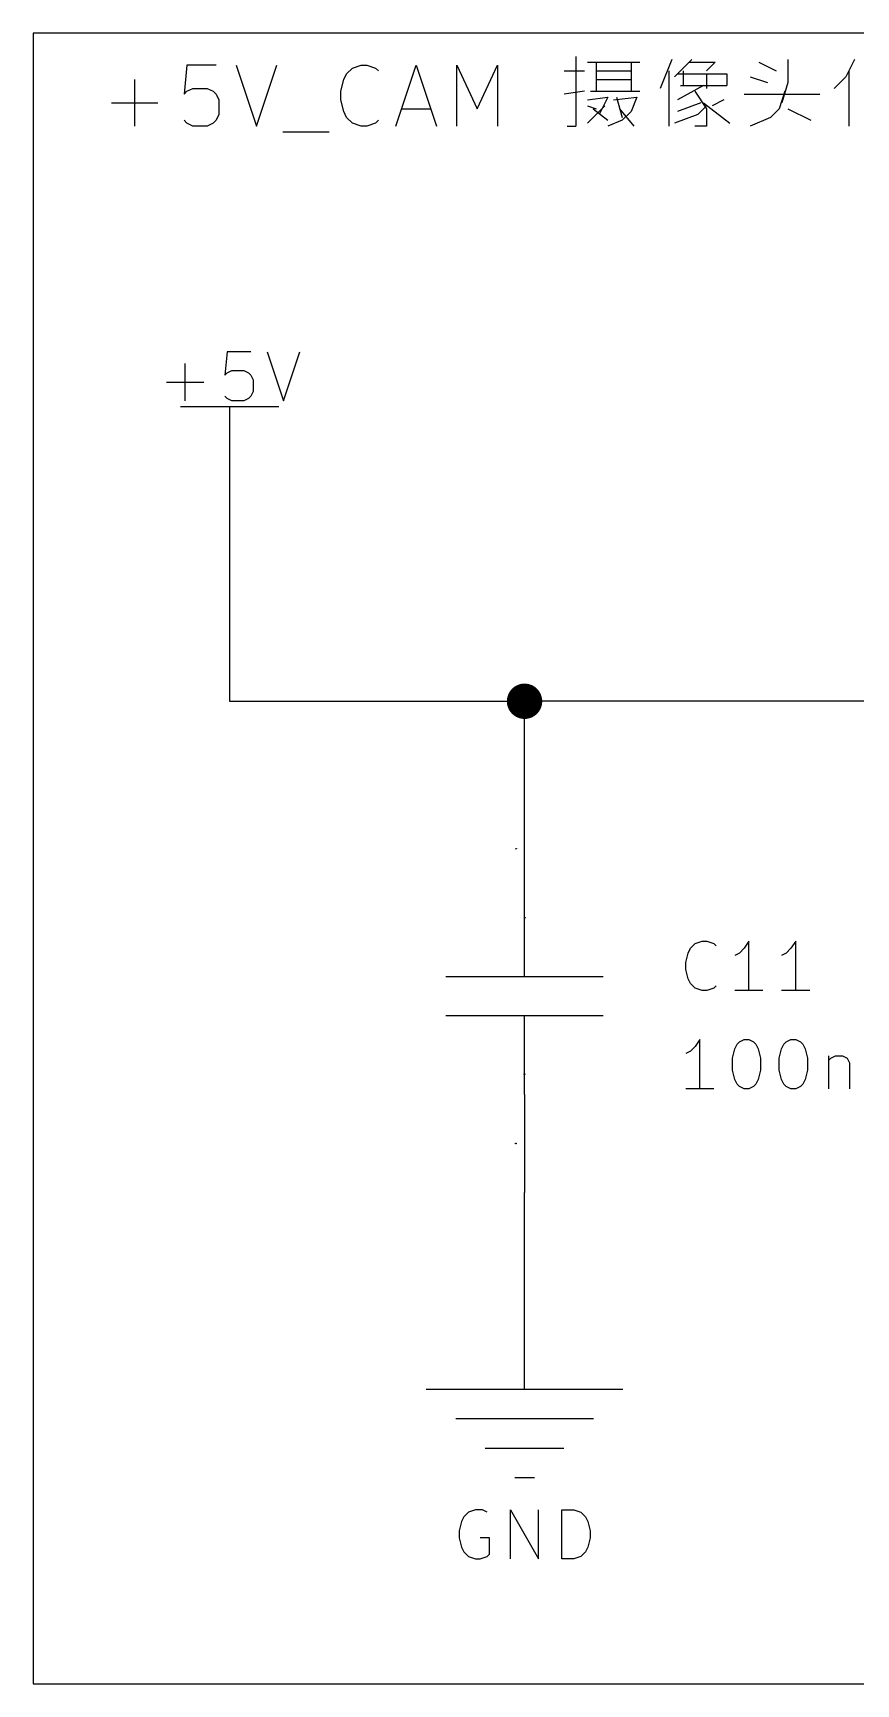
# Model space of a CAD drawing. Header units: millimetres. Extents: x 5 to 293, y -205 to -3.
# Drawn here: x 182.88 to 204.14, y -158.75 to -116.08 of the extents above; entities that cross this region are included whole.
import ezdxf

# ---------------------------------------------------------------- set-up
doc = ezdxf.new("R2010")
doc.units = ezdxf.units.MM
for name, color, linetype in [('GREENSIXTYFIVE', 129, 'CONTINUOUS'), ('LIGHTGREEN', 92, 'CONTINUOUS'), ('LIGHTMAGENTA', 212, 'CONTINUOUS'), ('LIGHTRED', 12, 'CONTINUOUS'), ('RED', 14, 'CONTINUOUS')]:
    doc.layers.add(name, color=color, linetype=linetype)

msp = doc.modelspace()

# ---------------------------------------------------------------- linework, layer by layer
at = {"layer": 'GREENSIXTYFIVE', "linetype": 'CONTINUOUS'}
for p, q in [((187.8995, -124.3144), (187.8391, -124.9192)), ((188.5043, -124.3144), (187.8995, -124.3144)), ((188.9276, -124.3144), (189.3509, -125.5844)), ((189.3509, -125.5844), (189.7743, -124.3144)), ((186.8109, -125.5844), (186.8109, -124.6168)), ((187.8391, -124.9192), (187.8995, -124.8587)), ((187.8995, -124.8587), (188.0205, -124.7982)), ((188.0205, -124.7982), (188.3229, -124.7982)), ((188.3229, -124.7982), (188.4438, -124.8587)), ((188.4438, -124.8587), (188.5043, -124.9192)), ((188.5043, -124.9192), (188.5648, -125.0401)), ((186.3271, -125.1006), (187.2948, -125.1006)), ((188.5648, -125.3425), (188.5043, -125.4635)), ((188.5648, -125.0401), (188.5648, -125.3425)), ((187.8995, -125.524), (187.8391, -125.4635)), ((188.0205, -125.5844), (187.8995, -125.524)), ((188.3229, -125.5844), (188.0205, -125.5844)), ((188.4438, -125.524), (188.3229, -125.5844)), ((188.5043, -125.4635), (188.4438, -125.524)), ((195.5918, -138.9501), (195.5664, -138.9501)), ((195.5664, -138.9501), (195.57, -138.9525)), ((195.5918, -138.9501), (195.5664, -138.9501)), ((195.5664, -138.9501), (195.57, -138.9525)), ((195.57, -138.9525), (195.5724, -138.9549)), ((195.57, -138.9525), (195.5724, -138.9549)), ((195.5724, -138.9549), (195.5736, -138.9573)), ((195.5724, -138.9549), (195.5736, -138.9573)), ((195.5918, -138.9428), (195.5918, -138.9573)), ((195.5918, -138.9428), (195.5918, -138.9573)), ((199.7431, -140.0987), (199.8035, -139.8568)), ((199.7431, -140.0987), (199.8035, -139.8568)), ((199.8035, -139.8568), (199.864, -139.7359)), ((199.8035, -139.8568), (199.864, -139.7359)), ((199.864, -139.7359), (199.985, -139.6149)), ((199.864, -139.7359), (199.985, -139.6149)), ((199.985, -139.6149), (200.1664, -139.5544)), ((199.985, -139.6149), (200.1664, -139.5544)), ((200.1664, -139.5544), (200.2873, -139.5544)), ((200.1664, -139.5544), (200.2873, -139.5544)), ((200.2873, -139.5544), (200.4688, -139.6149)), ((200.2873, -139.5544), (200.4688, -139.6149)), ((200.4688, -139.6149), (200.5292, -139.6754)), ((200.4688, -139.6149), (200.5292, -139.6754)), ((201.134, -139.8568), (201.0131, -139.9173)), ((201.134, -139.8568), (201.0131, -139.9173)), ((201.255, -139.7359), (201.134, -139.8568)), ((201.255, -139.7359), (201.134, -139.8568)), ((201.3759, -139.5544), (201.255, -139.7359)), ((201.3759, -139.5544), (201.255, -139.7359)), ((201.3759, -140.8244), (201.3759, -139.5544)), ((201.3759, -140.8244), (201.3759, -139.5544)), ((202.3435, -139.8568), (202.2226, -139.9173)), ((202.3435, -139.8568), (202.2226, -139.9173)), ((202.4645, -139.7359), (202.3435, -139.8568)), ((202.4645, -139.7359), (202.3435, -139.8568)), ((202.5854, -139.5544), (202.4645, -139.7359)), ((202.5854, -139.5544), (202.4645, -139.7359)), ((202.5854, -140.8244), (202.5854, -139.5544)), ((202.5854, -140.8244), (202.5854, -139.5544)), ((199.7431, -140.2801), (199.7431, -140.0987)), ((199.7431, -140.2801), (199.7431, -140.0987)), ((199.8035, -140.522), (199.7431, -140.2801)), ((199.8035, -140.522), (199.7431, -140.2801)), ((199.864, -140.643), (199.8035, -140.522)), ((199.864, -140.643), (199.8035, -140.522)), ((199.985, -140.764), (199.864, -140.643)), ((199.985, -140.764), (199.864, -140.643)), ((200.1664, -140.8244), (199.985, -140.764)), ((200.1664, -140.8244), (199.985, -140.764)), ((200.4688, -140.764), (200.2873, -140.8244)), ((200.4688, -140.764), (200.2873, -140.8244)), ((200.5292, -140.7035), (200.4688, -140.764)), ((200.5292, -140.7035), (200.4688, -140.764)), ((200.2873, -140.8244), (200.1664, -140.8244)), ((200.2873, -140.8244), (200.1664, -140.8244)), ((201.7388, -140.8244), (201.0131, -140.8244)), ((201.7388, -140.8244), (201.0131, -140.8244)), ((202.9483, -140.8244), (202.2226, -140.8244)), ((202.9483, -140.8244), (202.2226, -140.8244)), ((200.1059, -142.0944), (199.985, -142.2759)), ((200.1059, -142.0944), (199.985, -142.2759)), ((200.1059, -143.3644), (200.1059, -142.0944)), ((200.1059, -143.3644), (200.1059, -142.0944)), ((201.134, -142.1549), (201.2549, -142.0944)), ((201.134, -142.1549), (201.2549, -142.0944)), ((201.2549, -142.0944), (201.3759, -142.0944)), ((201.2549, -142.0944), (201.3759, -142.0944)), ((201.3759, -142.0944), (201.4968, -142.1549)), ((201.3759, -142.0944), (201.4968, -142.1549)), ((202.3435, -142.1549), (202.4644, -142.0944)), ((202.3435, -142.1549), (202.4644, -142.0944)), ((202.4644, -142.0944), (202.5854, -142.0944)), ((202.4644, -142.0944), (202.5854, -142.0944)), ((202.5854, -142.0944), (202.7063, -142.1549)), ((202.5854, -142.0944), (202.7063, -142.1549)), ((199.864, -142.3968), (199.7431, -142.4573)), ((199.864, -142.3968), (199.7431, -142.4573)), ((199.985, -142.2759), (199.864, -142.3968)), ((199.985, -142.2759), (199.864, -142.3968)), ((200.9526, -142.5782), (201.013, -142.3363)), ((200.9526, -142.5782), (201.013, -142.3363)), ((201.013, -142.3363), (201.0735, -142.2154)), ((201.013, -142.3363), (201.0735, -142.2154)), ((201.0735, -142.2154), (201.134, -142.1549)), ((201.0735, -142.2154), (201.134, -142.1549)), ((201.4968, -142.1549), (201.5573, -142.2154)), ((201.4968, -142.1549), (201.5573, -142.2154)), ((201.5573, -142.2154), (201.6178, -142.3363)), ((201.5573, -142.2154), (201.6178, -142.3363)), ((201.6178, -142.3363), (201.6783, -142.5782)), ((201.6178, -142.3363), (201.6783, -142.5782)), ((202.1621, -142.5782), (202.2225, -142.3363)), ((202.1621, -142.5782), (202.2225, -142.3363)), ((202.2225, -142.3363), (202.283, -142.2154)), ((202.2225, -142.3363), (202.283, -142.2154)), ((202.283, -142.2154), (202.3435, -142.1549)), ((202.283, -142.2154), (202.3435, -142.1549)), ((202.7063, -142.1549), (202.7668, -142.2154)), ((202.7063, -142.1549), (202.7668, -142.2154)), ((202.7668, -142.2154), (202.8273, -142.3363)), ((202.7668, -142.2154), (202.8273, -142.3363)), ((202.8273, -142.3363), (202.8878, -142.5782)), ((202.8273, -142.3363), (202.8878, -142.5782)), ((203.432, -142.5178), (203.432, -143.3644)), ((203.432, -142.5178), (203.432, -143.3644)), ((203.4925, -142.5782), (203.6135, -142.5178)), ((203.4925, -142.5782), (203.6135, -142.5178)), ((203.6135, -142.5178), (203.7949, -142.5178)), ((203.6135, -142.5178), (203.7949, -142.5178)), ((203.7949, -142.5178), (203.9158, -142.5782)), ((203.7949, -142.5178), (203.9158, -142.5782)), ((200.9526, -142.8806), (200.9526, -142.5782)), ((200.9526, -142.8806), (200.9526, -142.5782)), ((201.013, -143.1225), (200.9526, -142.8806)), ((201.013, -143.1225), (200.9526, -142.8806)), ((201.6783, -142.8806), (201.6178, -143.1225)), ((201.6783, -142.8806), (201.6178, -143.1225)), ((201.6783, -142.5782), (201.6783, -142.8806)), ((201.6783, -142.5782), (201.6783, -142.8806)), ((202.1621, -142.8806), (202.1621, -142.5782)), ((202.1621, -142.8806), (202.1621, -142.5782)), ((202.2225, -143.1225), (202.1621, -142.8806)), ((202.2225, -143.1225), (202.1621, -142.8806)), ((202.8878, -142.8806), (202.8273, -143.1225)), ((202.8878, -142.8806), (202.8273, -143.1225)), ((202.8878, -142.5782), (202.8878, -142.8806)), ((202.8878, -142.5782), (202.8878, -142.8806)), ((203.432, -142.6387), (203.4925, -142.5782)), ((203.432, -142.6387), (203.4925, -142.5782)), ((203.9158, -142.5782), (203.9763, -142.6992)), ((203.9158, -142.5782), (203.9763, -142.6992)), ((203.9763, -142.6992), (203.9763, -143.3644)), ((203.9763, -142.6992), (203.9763, -143.3644)), ((195.5664, -142.9874), (195.5676, -142.985)), ((195.5664, -142.9874), (195.5676, -142.985)), ((195.5664, -142.9935), (195.5664, -142.9874)), ((195.5664, -142.9935), (195.5664, -142.9874)), ((195.5676, -142.9959), (195.5664, -142.9935)), ((195.5676, -142.9959), (195.5664, -142.9935)), ((195.5676, -142.985), (195.5688, -142.9838)), ((195.5676, -142.985), (195.5688, -142.9838)), ((195.5688, -142.9971), (195.5676, -142.9959)), ((195.5688, -142.9971), (195.5676, -142.9959)), ((195.5688, -142.9838), (195.5712, -142.9826)), ((195.5688, -142.9838), (195.5712, -142.9826)), ((195.5712, -142.9826), (195.5736, -142.9826)), ((195.5712, -142.9826), (195.5736, -142.9826)), ((195.5736, -142.9826), (195.5772, -142.9838)), ((195.5736, -142.9826), (195.5772, -142.9838)), ((195.5772, -142.9838), (195.5918, -142.9983)), ((195.5772, -142.9838), (195.5918, -142.9983)), ((195.5918, -142.9983), (195.5918, -142.9826)), ((195.5918, -142.9983), (195.5918, -142.9826)), ((200.4688, -143.3644), (199.7431, -143.3644)), ((200.4688, -143.3644), (199.7431, -143.3644)), ((201.0735, -143.2435), (201.013, -143.1225)), ((201.0735, -143.2435), (201.013, -143.1225)), ((201.134, -143.304), (201.0735, -143.2435)), ((201.134, -143.304), (201.0735, -143.2435)), ((201.2549, -143.3644), (201.134, -143.304)), ((201.2549, -143.3644), (201.134, -143.304)), ((201.3759, -143.3644), (201.2549, -143.3644)), ((201.3759, -143.3644), (201.2549, -143.3644)), ((201.4968, -143.304), (201.3759, -143.3644)), ((201.4968, -143.304), (201.3759, -143.3644)), ((201.5573, -143.2435), (201.4968, -143.304)), ((201.5573, -143.2435), (201.4968, -143.304)), ((201.6178, -143.1225), (201.5573, -143.2435)), ((201.6178, -143.1225), (201.5573, -143.2435)), ((202.283, -143.2435), (202.2225, -143.1225)), ((202.283, -143.2435), (202.2225, -143.1225)), ((202.3435, -143.304), (202.283, -143.2435)), ((202.3435, -143.304), (202.283, -143.2435)), ((202.4644, -143.3644), (202.3435, -143.304)), ((202.4644, -143.3644), (202.3435, -143.304)), ((202.5854, -143.3644), (202.4644, -143.3644)), ((202.5854, -143.3644), (202.4644, -143.3644)), ((202.7063, -143.304), (202.5854, -143.3644)), ((202.7063, -143.304), (202.5854, -143.3644)), ((202.7668, -143.2435), (202.7063, -143.304)), ((202.7668, -143.2435), (202.7063, -143.304)), ((202.8273, -143.1225), (202.7668, -143.2435)), ((202.8273, -143.1225), (202.7668, -143.2435)), ((194.0076, -154.4307), (193.9471, -154.5516)), ((194.1286, -154.3097), (194.0076, -154.4307)), ((194.31, -154.2492), (194.1286, -154.3097)), ((194.4914, -154.2492), (194.31, -154.2492)), ((194.6124, -154.3097), (194.4914, -154.2492)), ((195.2171, -155.5192), (195.2171, -154.2492)), ((195.2171, -154.2492), (195.9428, -155.5192)), ((195.9428, -155.5192), (195.9428, -154.2492)), ((196.5476, -155.5192), (196.5476, -154.2492)), ((196.5476, -154.2492), (196.85, -154.2492)), ((196.85, -154.2492), (197.0314, -154.3097)), ((197.0314, -154.3097), (197.1524, -154.4307)), ((197.1524, -154.4307), (197.2129, -154.5516)), ((193.9471, -154.5516), (193.8867, -154.7935)), ((193.8867, -154.7935), (193.8867, -154.9749)), ((197.2129, -154.5516), (197.2733, -154.7935)), ((197.2733, -154.7935), (197.2733, -154.9749)), ((193.8867, -154.9749), (193.9471, -155.2168)), ((193.9471, -155.2168), (194.0076, -155.3378)), ((194.6728, -154.9749), (194.4309, -154.9749)), ((194.6728, -155.3983), (194.6728, -154.9749)), ((197.2129, -155.2168), (197.1524, -155.3378)), ((197.2733, -154.9749), (197.2129, -155.2168)), ((194.0076, -155.3378), (194.1286, -155.4588)), ((194.1286, -155.4588), (194.31, -155.5192)), ((194.31, -155.5192), (194.4309, -155.5192)), ((194.4309, -155.5192), (194.6124, -155.4588)), ((194.6124, -155.4588), (194.6728, -155.3983)), ((196.85, -155.5192), (196.5476, -155.5192)), ((197.0314, -155.4588), (196.85, -155.5192)), ((197.1524, -155.3378), (197.0314, -155.4588))]:
    msp.add_line(p, q, dxfattribs=at)
at = {"layer": 'LIGHTGREEN', "linetype": 'CONTINUOUS'}
for p, q in [((187.96, -128.27), (187.96, -133.35)), ((187.96, -133.35), (195.58, -133.35)), ((205.74, -133.35), (195.58, -133.35)), ((195.58, -135.89), (195.58, -133.35)), ((195.58, -148.59), (195.58, -146.05))]:
    msp.add_line(p, q, dxfattribs=at)
at = {"layer": 'LIGHTGREEN', "const_width": 0.4572}
msp.add_lwpolyline([(195.3514, -133.35, 1), (195.8086, -133.35, 1)], format="xyb", close=True, dxfattribs=at)
at = {"layer": 'LIGHTMAGENTA', "linetype": 'CONTINUOUS'}
for p, q in [((182.88, -116.078), (182.88, -158.75)), ((293.37, -116.078), (182.88, -116.078)), ((186.8582, -116.9086), (186.7832, -117.6585)), ((187.6081, -116.9086), (186.8582, -116.9086)), ((188.133, -116.9086), (188.658, -118.4834)), ((188.658, -118.4834), (189.1829, -116.9086)), ((191.1326, -116.9836), (191.3575, -116.9086)), ((191.3575, -116.9086), (191.5075, -116.9086)), ((191.5075, -116.9086), (191.7325, -116.9836)), ((192.2574, -118.4834), (192.7824, -116.9086)), ((192.7824, -116.9086), (193.3073, -118.4834)), ((193.8322, -118.4834), (193.8322, -116.9086)), ((193.8322, -116.9086), (194.3571, -118.0335)), ((194.3571, -118.0335), (194.8821, -116.9086)), ((194.8821, -116.9086), (194.8821, -118.4834)), ((196.9068, -116.6837), (196.9068, -118.4834)), ((197.2068, -116.8337), (198.5566, -116.8337)), ((197.4317, -116.8337), (197.4317, -117.5836)), ((198.3316, -116.8337), (198.3316, -117.5836)), ((199.3815, -116.7587), (199.0815, -117.5086)), ((199.9064, -116.7587), (199.4565, -117.2086)), ((199.8314, -116.8337), (200.5063, -116.8337)), ((200.5063, -116.8337), (200.2814, -117.0586)), ((201.6312, -116.8337), (202.0811, -117.0586)), ((202.3811, -116.7587), (202.3811, -117.3586)), ((204.1059, -116.7587), (203.8809, -117.2086)), ((185.5083, -118.4834), (185.5083, -117.2836)), ((190.8326, -117.5836), (190.9076, -117.2836)), ((190.9076, -117.2836), (190.9826, -117.1336)), ((190.9826, -117.1336), (191.1326, -116.9836)), ((191.7325, -116.9836), (191.8075, -117.0586)), ((196.6068, -117.0586), (197.1318, -117.0586)), ((197.4317, -117.0586), (198.3316, -117.0586)), ((197.4317, -117.2836), (198.3316, -117.2836)), ((199.3065, -117.0586), (199.3065, -118.4834)), ((199.5315, -117.1336), (200.8063, -117.1336)), ((199.6814, -117.0586), (199.6814, -117.4336)), ((200.2814, -117.1336), (200.2814, -117.5086)), ((200.8063, -117.1336), (200.8063, -117.4336)), ((201.4062, -117.2086), (201.8562, -117.3586)), ((203.8809, -117.2086), (203.5809, -117.5086)), ((203.9559, -117.0586), (203.9559, -118.4834)), ((186.7832, -117.6585), (186.8582, -117.5836)), ((186.8582, -117.5836), (187.0082, -117.5086)), ((187.0082, -117.5086), (187.3831, -117.5086)), ((187.3831, -117.5086), (187.5331, -117.5836)), ((187.5331, -117.5836), (187.6081, -117.6585)), ((187.6081, -117.6585), (187.6831, -117.8085)), ((190.8326, -117.8085), (190.8326, -117.5836)), ((197.1318, -117.5836), (196.6068, -117.6585)), ((197.2068, -117.8085), (197.7317, -117.7335)), ((197.2817, -117.5836), (198.5566, -117.5836)), ((197.7317, -117.7335), (197.5067, -118.1835)), ((197.8817, -117.8085), (198.4816, -117.7335)), ((197.9567, -117.7335), (198.1066, -118.2585)), ((198.4816, -117.7335), (198.3316, -118.1085)), ((200.2064, -117.4336), (199.5315, -117.8085)), ((199.6064, -117.4336), (200.8063, -117.4336)), ((199.9814, -117.5836), (200.2814, -118.0335)), ((201.2562, -117.6585), (203.206, -117.6585)), ((202.3061, -117.5836), (202.1561, -118.0335)), ((202.3811, -117.3586), (202.2311, -117.8835)), ((184.9084, -117.8835), (186.1083, -117.8835)), ((187.6831, -118.1835), (187.6081, -118.3335)), ((187.6831, -117.8085), (187.6831, -118.1835)), ((190.9076, -118.1085), (190.8326, -117.8085)), ((190.9826, -118.2585), (190.9076, -118.1085)), ((192.4074, -118.0335), (193.1573, -118.0335)), ((197.2068, -117.9585), (197.4317, -118.0335)), ((197.6567, -117.9585), (197.2068, -118.4085)), ((197.3567, -118.0335), (197.7317, -118.3335)), ((198.0317, -118.0335), (198.4066, -118.4834)), ((198.3316, -118.1085), (198.1066, -118.3335)), ((200.0564, -118.1835), (199.4565, -118.4085)), ((200.1314, -117.8835), (199.5315, -118.1085)), ((200.2814, -117.9585), (200.0564, -118.1835)), ((200.2064, -117.8835), (200.8813, -118.4085)), ((200.2814, -118.0335), (200.2814, -118.4834)), ((200.7313, -117.8085), (200.4313, -117.9585)), ((202.1561, -118.0335), (201.9311, -118.2585)), ((202.3811, -118.0335), (202.981, -118.3335)), ((186.8582, -118.4085), (186.7832, -118.3335)), ((187.0082, -118.4834), (186.8582, -118.4085)), ((187.3831, -118.4834), (187.0082, -118.4834)), ((187.5331, -118.4085), (187.3831, -118.4834)), ((187.6081, -118.3335), (187.5331, -118.4085)), ((191.1326, -118.4085), (190.9826, -118.2585)), ((191.3575, -118.4834), (191.1326, -118.4085)), ((191.5075, -118.4834), (191.3575, -118.4834)), ((191.7325, -118.4085), (191.5075, -118.4834)), ((191.8075, -118.3335), (191.7325, -118.4085)), ((196.6818, -118.4834), (196.9068, -118.4834)), ((198.1066, -118.3335), (197.7317, -118.4834)), ((200.2814, -118.4834), (199.9814, -118.4834)), ((201.9311, -118.2585), (201.4062, -118.4834)), ((189.3329, -118.6334), (190.5327, -118.6334)), ((182.88, -158.75), (293.37, -158.75))]:
    msp.add_line(p, q, dxfattribs=at)
at = {"layer": 'LIGHTRED', "linetype": 'CONTINUOUS'}
for p, q in [((195.3737, -137.16), (195.3483, -137.16)), ((195.3483, -137.16), (195.3519, -137.1624)), ((195.3737, -137.16), (195.3483, -137.16)), ((195.3483, -137.16), (195.3519, -137.1624)), ((195.3519, -137.1624), (195.3543, -137.1648)), ((195.3519, -137.1624), (195.3543, -137.1648)), ((195.3543, -137.1648), (195.3555, -137.1672)), ((195.3543, -137.1648), (195.3555, -137.1672)), ((195.3737, -137.1527), (195.3737, -137.1672)), ((195.3737, -137.1527), (195.3737, -137.1672)), ((195.3483, -144.7775), (195.3495, -144.7751)), ((195.3483, -144.7775), (195.3495, -144.7751)), ((195.3483, -144.7836), (195.3483, -144.7775)), ((195.3483, -144.7836), (195.3483, -144.7775)), ((195.3495, -144.786), (195.3483, -144.7836)), ((195.3495, -144.786), (195.3483, -144.7836)), ((195.3495, -144.7751), (195.3507, -144.7739)), ((195.3495, -144.7751), (195.3507, -144.7739)), ((195.3507, -144.7872), (195.3495, -144.786)), ((195.3507, -144.7872), (195.3495, -144.786)), ((195.3507, -144.7739), (195.3531, -144.7727)), ((195.3507, -144.7739), (195.3531, -144.7727)), ((195.3531, -144.7727), (195.3555, -144.7727)), ((195.3531, -144.7727), (195.3555, -144.7727)), ((195.3555, -144.7727), (195.3591, -144.7739)), ((195.3555, -144.7727), (195.3591, -144.7739)), ((195.3591, -144.7739), (195.3737, -144.7884)), ((195.3591, -144.7739), (195.3737, -144.7884)), ((195.3737, -144.7884), (195.3737, -144.7727)), ((195.3737, -144.7884), (195.3737, -144.7727))]:
    msp.add_line(p, q, dxfattribs=at)
at = {"layer": 'RED', "linetype": 'CONTINUOUS'}
for p, q in [((186.69, -125.73), (189.23, -125.73)), ((187.96, -125.73), (187.96, -127)), ((187.96, -127), (187.96, -128.27)), ((195.58, -138.43), (195.58, -135.89)), ((195.58, -138.43), (195.58, -135.89)), ((195.58, -140.462), (195.58, -138.43)), ((193.548, -140.462), (197.612, -140.462)), ((197.612, -141.478), (193.548, -141.478)), ((195.58, -143.51), (195.58, -141.478)), ((195.58, -143.51), (195.58, -146.05)), ((195.58, -143.51), (195.58, -146.05)), ((195.58, -151.13), (195.58, -148.59)), ((193.04, -151.13), (198.12, -151.13)), ((193.802, -151.892), (197.358, -151.892)), ((194.564, -152.654), (196.596, -152.654)), ((195.326, -153.416), (195.834, -153.416))]:
    msp.add_line(p, q, dxfattribs=at)

doc.saveas('drawing.dxf')
